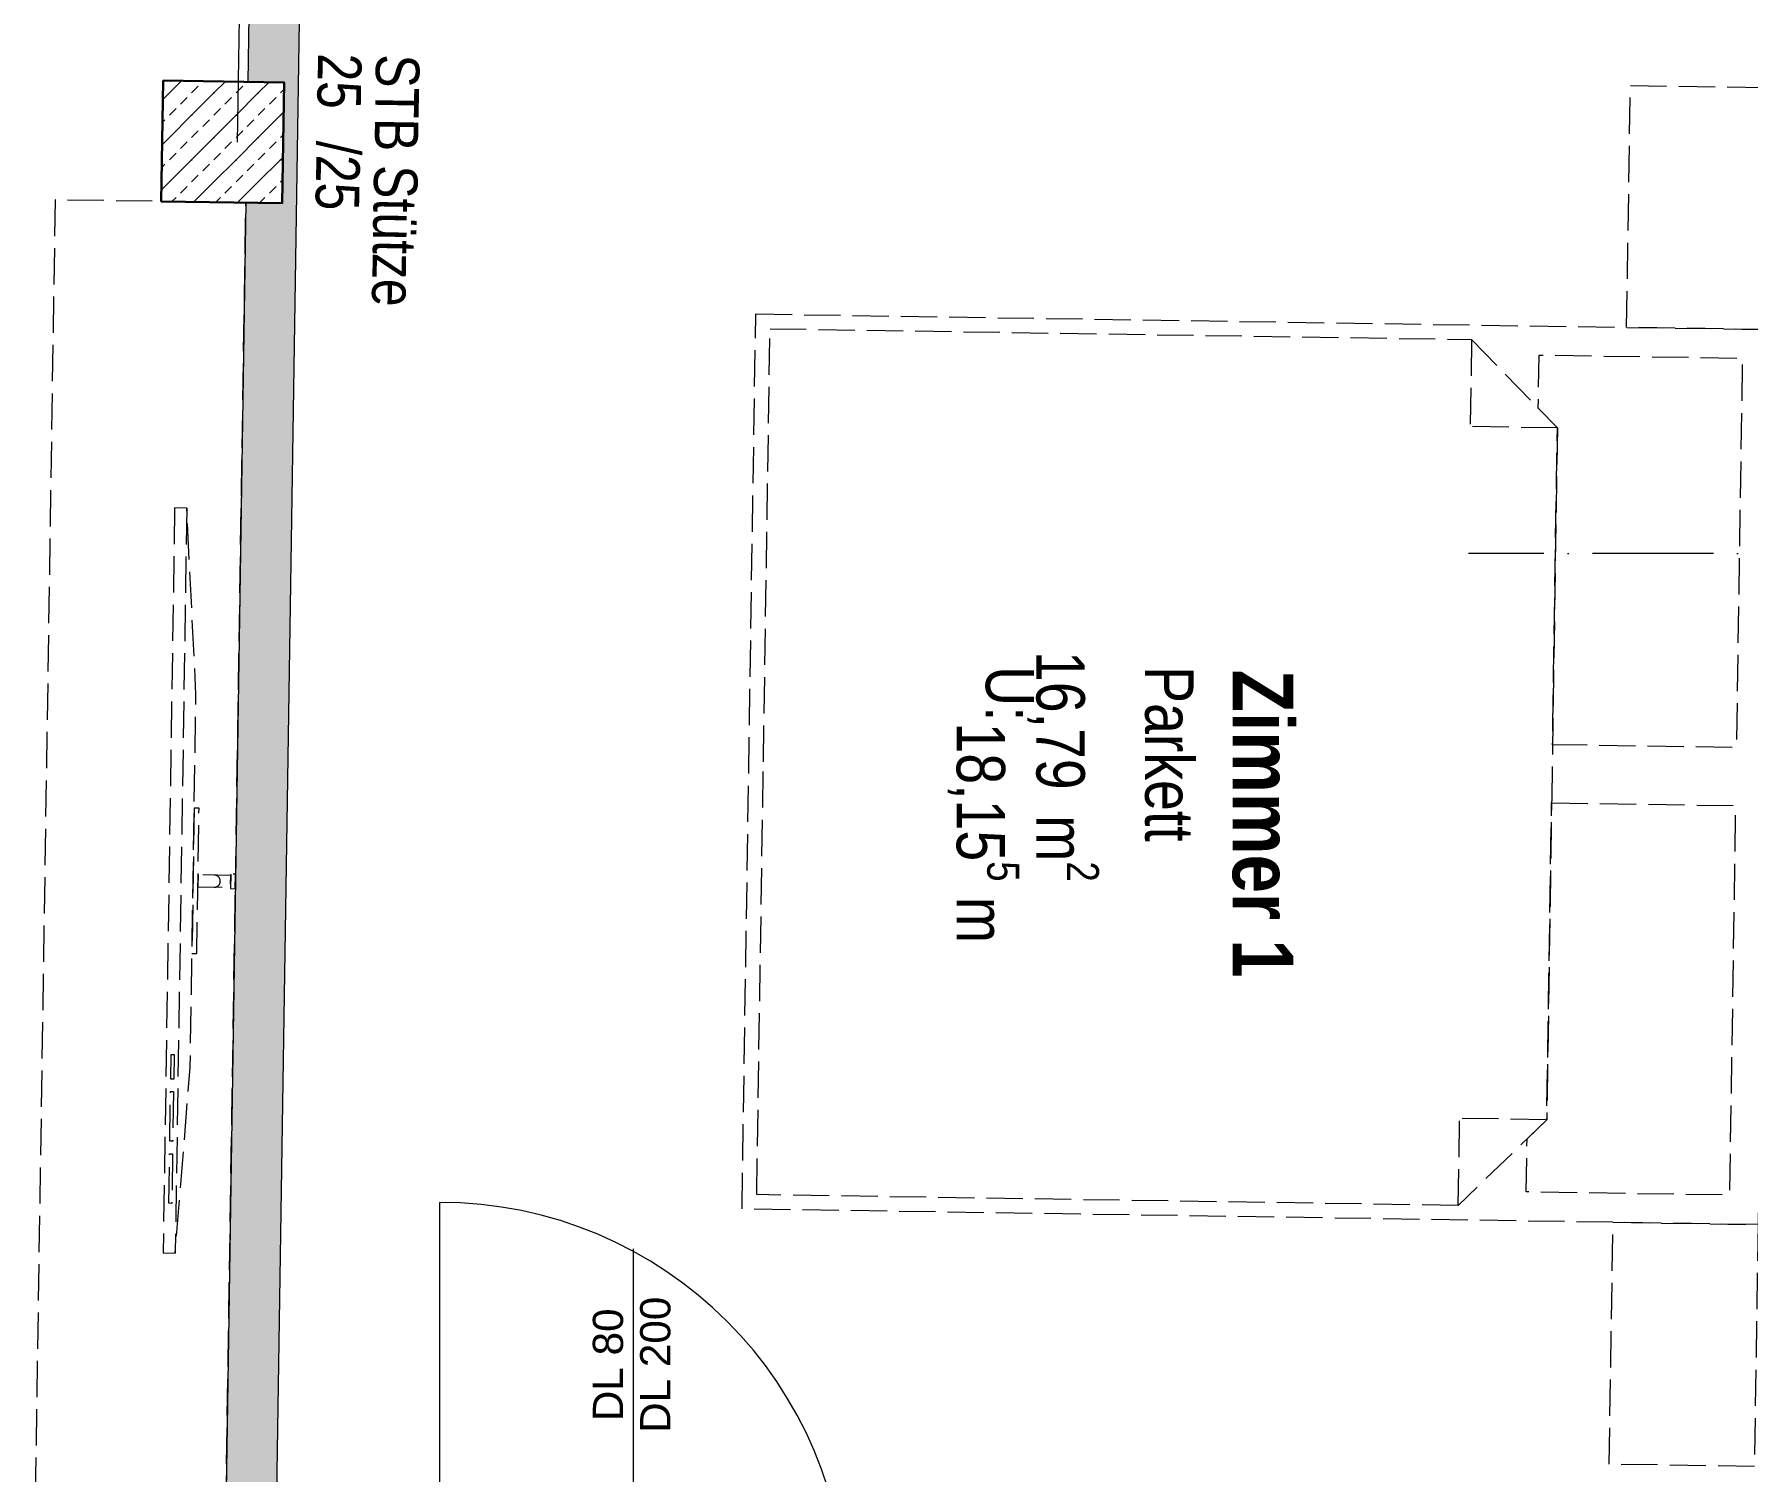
# Model space of a CAD drawing. Header units: metres. Extents: x -16782 to 57285, y -22997 to 18599.
# Drawn here: x -7380 to -3839, y -11559 to -8588 of the extents above; entities that cross this region are included whole.
import ezdxf
from ezdxf.enums import TextEntityAlignment as Align

# ---------------------------------------------------------------- set-up
doc = ezdxf.new("R2010")
doc.units = ezdxf.units.M
doc.header["$MEASUREMENT"] = 0
doc.linetypes.add('Schnittlinie', pattern=[0.35, 0.25, -0.05, 0, -0.05])
doc.linetypes.add('Strichlinie eng', pattern=[0.1, 0.075, -0.025])
for name, color, linetype in [('110 Wand Aussen', 7, 'Continuous'), ('11__100 Achsraster', 7, 'Continuous'), ('130 Wand Innen', 7, 'Continuous'), ('150 Stuetze', 7, 'Continuous'), ('510 Moeblierung', 7, 'Continuous'), ('810 Raumstempel', 7, 'Continuous'), ('851 Marker Schnitt PP', 7, 'Continuous'), ('936 Beschriftung PP', 7, 'Continuous'), ('938 Beschriftung Statik', 7, 'Continuous')]:
    doc.layers.add(name, color=color, linetype=linetype)
doc.styles.add('ERSTELLTER_STIL_1', font='ARIALN.TTF')
doc.styles.add('ERSTELLTER_STIL_2', font='arial.ttf')
doc.styles.add('ERSTELLTER_STIL_3', font='ARIALNB.TTF')
doc.linetypes.add('Grenze Bezirk', pattern='A,0,[2,22HAUS116_408 STG1 _ 1.Stock_IndexB_2026-08-161.Shx,S=0.001587,R=0,X=0,Y=0],-0.25,0', length=0.25)

# ---------------------------------------------------------------- blocks, each defined once
blk = doc.blocks.new('Doppelbett 06 27[27]_1', base_point=(-7.7974, 1.6495))
at = {"layer": '510 Moeblierung', "color": 253, "linetype": 'Strichlinie eng', "lineweight": 9, "true_color": 0x9f9f9f}
for p, q in [((-8.0832, 2.579), (-8.0755, 3.0789)), ((-8.0755, 3.0789), (-7.7755, 3.0743)), ((-7.7755, 3.0743), (-7.7832, 2.5744)), ((-9.9113, 0.7568), (-9.8829, 2.6066)), ((-9.8829, 2.6066), (-7.7832, 2.5744)), ((-9.8671, 1.6812), (-9.8534, 2.5761)), ((-9.8534, 2.5761), (-8.4036, 2.5539)), ((-8.4036, 2.5539), (-8.4063, 2.3739)), ((-8.4036, 2.5539), (-8.2264, 2.3712)), ((-7.7832, 2.5744), (-8.0832, 2.579)), ((-7.7832, 2.5744), (-7.8116, 0.7246)), ((-8.2264, 2.3712), (-8.4063, 2.3739)), ((-8.2264, 2.3712), (-8.2373, 1.6562)), ((-9.8809, 0.7864), (-9.8671, 1.6812)), ((-8.2373, 1.6562), (-8.2483, 0.9413)), ((-8.431, 0.7641), (-8.4283, 0.9441)), ((-8.2483, 0.9413), (-8.431, 0.7641)), ((-8.2483, 0.9413), (-8.4283, 0.9441)), ((-8.431, 0.7641), (-9.8809, 0.7864)), ((-7.8116, 0.7246), (-9.9113, 0.7568)), ((-8.1192, 0.2293), (-8.1115, 0.7292)), ((-8.1115, 0.7292), (-7.8116, 0.7246)), ((-7.8116, 0.7246), (-7.8192, 0.2247)), ((-7.8192, 0.2247), (-8.1192, 0.2293))]:
    blk.add_line(p, q, dxfattribs=at)
at = {"layer": '510 Moeblierung', "color": 253, "linetype": 'Strichlinie eng', "lineweight": 9, "true_color": 0x9f9f9f, "flags": 128}
for points in [[(-8.2264, 2.3712), (-8.2657, 2.4118), (-8.2641, 2.5218), (-7.8441, 2.5153), (-7.8565, 1.7104), (-8.2364, 1.7162)], [(-8.2383, 1.5963), (-7.8583, 1.5904), (-7.8706, 0.7855), (-8.2906, 0.792), (-8.2889, 0.9019), (-8.2483, 0.9413)]]:
    blk.add_lwpolyline(points, close=True, dxfattribs=at)
blk = doc.blocks.new('Anrichte 01 27[134]_1', base_point=(-11.3308, 2.8425))
at = {"layer": '510 Moeblierung', "color": 253, "linetype": 'Strichlinie eng', "lineweight": 9, "true_color": 0x9f9f9f, "flags": 128}
blk.add_lwpolyline([(-11.3308, 2.8425), (-11.3738, 0.0367), (-10.9796, 0.0306), (-10.9365, 2.8365)], close=True, dxfattribs=at)
blk = doc.blocks.new('Zimmer 1_021_19_1', base_point=(-8.4931, 2.4833))
at = {"layer": '810 Raumstempel', "color": 7, "lineweight": 13, "char_height": 0.1, "attachment_point": 1, "rotation": 270, "style": 'ERSTELLTER_STIL_1'}
for s, insert in [('\\A1;{\\pql;\\pt0,0.05;\\fArial Narrow|b0|i0|c0|p0;\\W1.000000;16,79\\fArial Narrow|b0|i0|c0|p0;\\W1.000000;\\A1{\\H.66x;\\S^  ;}\\fArial Narrow|b0|i0|c0|p0;\\W1.000000; m\\fArial Narrow|b0|i0|c0|p0;\\W1.000000;\\A1{\\H.66x;\\S2^  ;}}', (-9.1736, 1.9101)), ('\\A1;{\\pql;\\pt0,0.05;\\fArial Narrow|b0|i0|c0|p0;\\W1.000000;18,15\\fArial Narrow|b0|i0|c0|p0;\\W1.000000;\\A1{\\H.66x;\\S5^  ;}\\fArial Narrow|b0|i0|c0|p0;\\W1.000000; m\\fArial Narrow|b0|i0|c0|p0;\\W1.000000;\\A1{\\H.66x;\\S^  ;}}', (-9.3384, 1.7622))]:
    blk.add_mtext(s, dxfattribs=dict(at, insert=insert))
at = {"layer": '810 Raumstempel', "color": 7, "lineweight": 13}
for tag, height, style, p in [('DUMMY_892', 0.1, 'ERSTELLTER_STIL_1', (-9.1428, 1.9101)), ('DUMMY_891', 0.1, 'ERSTELLTER_STIL_1', (-8.9781, 1.9101)), ('perimeterCode', 0.1, 'ERSTELLTER_STIL_1', (-9.3075, 1.8788)), ('stFloorCovering', 0.1, 'ERSTELLTER_STIL_1', (-8.9781, 1.8788)), ('ROOM_NAME', 0.125, 'ERSTELLTER_STIL_3', (-8.7722, 1.8714)), ('DUMMY_890', 0.125, 'ERSTELLTER_STIL_3', (-8.7722, 1.2667))]:
    blk.add_attdef(tag, text='', height=height, rotation=270, dxfattribs=dict(at, style=style)).set_placement(p, align=Align.TOP_LEFT)
blk = doc.blocks.new('Wand_37_1', base_point=(-10.8807, -0.3694))
at = {"layer": '130 Wand Innen', "linetype": 'Continuous', "lineweight": 13, "true_color": 0xa7a7a7}
h = blk.add_hatch(dxfattribs=at)
h.set_pattern_fill('GIPSKARTONWAND_0001', color=253, style=0, pattern_type=2)
h.set_pattern_definition([(134.1212, (0, 0), (0.03589344, 0.03480892), [0.05, 0]), (224.1212, (0, 0), (-0.03480892, 0.03589344), [0.05, 0])])
h.paths.add_polyline_path([(-10.9365, 2.8365), (-10.9857, -0.3678), (-10.8807, -0.3694), (-10.7818, 6.0784), (-10.8868, 6.08), (-10.9327, 3.0865), (-10.8577, 3.0853), (-10.8616, 2.8354)])
at = {"layer": '130 Wand Innen', "color": 7, "linetype": 'Continuous', "lineweight": 13, "flags": 128}
for points in [[(-10.8868, 6.08), (-10.9327, 3.0865)], [(-10.8807, -0.3694), (-10.7818, 6.0784)], [(-10.9365, 2.8365), (-10.9857, -0.3678)]]:
    blk.add_lwpolyline(points, dxfattribs=at)
blk = doc.blocks.new('Stütze_1_1', base_point=(-10.9846, 2.9623))
at = {"layer": '150 Stuetze', "linetype": 'Continuous', "lineweight": 0, "true_color": 0x000000}
h = blk.add_hatch(dxfattribs=at)
h.set_pattern_fill('BETON__BEWEHRT_SN46_0001', color=18, style=0, pattern_type=2)
h.set_pattern_definition([(45, (0, 0), (-0.04596194, 0.04596194), [0.0195, -0.013]), (45, (-0.02298, 0.02298), (-0.04596194, 0.04596194), [0.065, 0])])
h.paths.add_polyline_path([(-11.1077, 3.0892), (-11.1115, 2.8392), (-10.8616, 2.8354), (-10.8577, 3.0853)])
at = {"layer": '150 Stuetze', "color": 7, "linetype": 'Continuous', "lineweight": 30, "flags": 128}
blk.add_lwpolyline([(-11.1077, 3.0892), (-11.1115, 2.8392), (-10.8616, 2.8354), (-10.8577, 3.0853)], close=True, dxfattribs=at)
blk = doc.blocks.new('Standard-Rastermarker_7')
at = {"layer": '11__100 Achsraster', "color": 8, "linetype": 'Grenze Bezirk', "lineweight": 5}
blk.add_line((1, 0), (0, 0), dxfattribs=at)
blk = doc.blocks.new('Etikett_1_1', base_point=(-10.6884, 2.8807))
at = {"layer": '938 Beschriftung Statik', "color": 7, "lineweight": 13, "char_height": 0.09, "attachment_point": 1, "rotation": 269.0383, "style": 'ERSTELLTER_STIL_1'}
for s, insert in [('\\A1;{\\pql;\\pt0,1;\\fArial Narrow|b0|i0|c0|p0;\\W1.000000;25\\fArial Narrow|b0|i0|c0|p0;\\W1.000000;\\A1{\\H.66x;\\S^  ;}\\fArial Narrow|b0|i0|c0|p0;\\W1.000000;\\fArial Narrow|b0|i0|c0|p0;\\W1.000000;\\A1{\\H.66x;\\S^  ;}\\fArial Narrow|b0|i0|c0|p0;\\W1.000000; /\\fArial Narrow|b0|i0|c0|p0;\\W1.000000;\\fArial Narrow|b0|i0|c0|p0;\\W1.000000;\\fArial Narrow|b0|i0|c0|p0;\\W1.000000;\\fArial Narrow|b0|i0|c0|p0;\\W1.000000;\\fArial Narrow|b0|i0|c0|p0;\\W1.000000;25\\fArial Narrow|b0|i0|c0|p0;\\W1.000000;\\A1{\\H.66x;\\S^  ;}\\fArial Narrow|b0|i0|c0|p0;\\W1.000000;\\fArial Narrow|b0|i0|c0|p0;\\W1.000000;\\A1{\\H.66x;\\S^  ;}\\fArial Narrow|b0|i0|c0|p0;\\W1.000000;\\fArial Narrow|b0|i0|c0|p0;\\W1.000000;\\fArial Narrow|b0|i0|c0|p0;\\W1.000000;\\fArial Narrow|b0|i0|c0|p0;\\W1.000000;\\fArial Narrow|b0|i0|c0|p0;\\W1.000000;\\fArial Narrow|b0|i0|c0|p0;\\W1.000000;\\fArial Narrow|b0|i0|c0|p0;\\W1.000000;\\A1{\\H.66x;\\S^  ;}\\fArial Narrow|b0|i0|c0|p0;\\W1.000000;\\fArial Narrow|b0|i0|c0|p0;\\W1.000000;\\A1{\\H.66x;\\S^  ;}\\fArial Narrow|b0|i0|c0|p0;\\W1.000000;\\fArial Narrow|b0|i0|c0|p0;\\W1.000000;\\fArial Narrow|b0|i0|c0|p0;\\W1.000000;\\fArial Narrow|b0|i0|c0|p0;\\W1.000000;\\fArial Narrow|b0|i0|c0|p0;\\W1.000000;\\fArial Narrow|b0|i0|c0|p0;\\W1.000000;\\fArial Narrow|b0|i0|c0|p0;\\W1.000000;\\A1{\\H.66x;\\S^  ;}\\fArial Narrow|b0|i0|c0|p0;\\W1.000000;\\fArial Narrow|b0|i0|c0|p0;\\W1.000000;\\A1{\\H.66x;\\S^  ;}\\fArial Narrow|b0|i0|c0|p0;\\W1.000000;\\fArial Narrow|b0|i0|c0|p0;\\W1.000000;\\fArial Narrow|b0|i0|c0|p0;\\W1.000000;\\fArial Narrow|b0|i0|c0|p0;\\W1.000000;\\fArial Narrow|b0|i0|c0|p0;\\W1.000000;\\fArial Narrow|b0|i0|c0|p0;\\W1.000000;\\fArial Narrow|b0|i0|c0|p0;\\W1.000000;\\A1{\\H.66x;\\S^  ;}\\fArial Narrow|b0|i0|c0|p0;\\W1.000000;\\fArial Narrow|b0|i0|c0|p0;\\W1.000000;\\A1{\\H.66x;\\S^  ;}\\fArial Narrow|b0|i0|c0|p0;\\W1.000000;\\fArial Narrow|b0|i0|c0|p0;\\W1.000000;\\fArial Narrow|b0|i0|c0|p0;\\W1.000000;\\fArial Narrow|b0|i0|c0|p0;\\W1.000000;\\fArial Narrow|b0|i0|c0|p0;\\W1.000000;\\fArial Narrow|b0|i0|c0|p0;\\W1.000000;\\fArial Narrow|b0|i0|c0|p0;\\W1.000000;\\A1{\\H.66x;\\S^  ;}\\fArial Narrow|b0|i0|c0|p0;\\W1.000000;}', (-10.6972, 3.1444)), ('\\A1;{\\pql;\\pt0,1;\\fArial Narrow|b0|i0|c0|p0;\\W1.000000;STB Stütze\\fArial Narrow|b0|i0|c0|p0;\\W1.000000;\\A1{\\H.66x;\\S^  ;}\\fArial Narrow|b0|i0|c0|p0;\\W1.000000;\\fArial Narrow|b0|i0|c0|p0;\\W1.000000;\\A1{\\H.66x;\\S^  ;}\\fArial Narrow|b0|i0|c0|p0;\\W1.000000;\\fArial Narrow|b0|i0|c0|p0;\\W1.000000;\\fArial Narrow|b0|i0|c0|p0;\\W1.000000;\\fArial Narrow|b0|i0|c0|p0;\\W1.000000;\\fArial Narrow|b0|i0|c0|p0;\\W1.000000;\\fArial Narrow|b0|i0|c0|p0;\\W1.000000;\\fArial Narrow|b0|i0|c0|p0;\\W1.000000;\\A1{\\H.66x;\\S^  ;}\\fArial Narrow|b0|i0|c0|p0;\\W1.000000;\\fArial Narrow|b0|i0|c0|p0;\\W1.000000;\\A1{\\H.66x;\\S^  ;}\\fArial Narrow|b0|i0|c0|p0;\\W1.000000;\\fArial Narrow|b0|i0|c0|p0;\\W1.000000;\\fArial Narrow|b0|i0|c0|p0;\\W1.000000;\\fArial Narrow|b0|i0|c0|p0;\\W1.000000;\\fArial Narrow|b0|i0|c0|p0;\\W1.000000;\\fArial Narrow|b0|i0|c0|p0;\\W1.000000;\\fArial Narrow|b0|i0|c0|p0;\\W1.000000;\\A1{\\H.66x;\\S^  ;}\\fArial Narrow|b0|i0|c0|p0;\\W1.000000;\\fArial Narrow|b0|i0|c0|p0;\\W1.000000;\\A1{\\H.66x;\\S^  ;}\\fArial Narrow|b0|i0|c0|p0;\\W1.000000;\\fArial Narrow|b0|i0|c0|p0;\\W1.000000;\\fArial Narrow|b0|i0|c0|p0;\\W1.000000;\\fArial Narrow|b0|i0|c0|p0;\\W1.000000;\\fArial Narrow|b0|i0|c0|p0;\\W1.000000;\\fArial Narrow|b0|i0|c0|p0;\\W1.000000;\\fArial Narrow|b0|i0|c0|p0;\\W1.000000;\\A1{\\H.66x;\\S^  ;}\\fArial Narrow|b0|i0|c0|p0;\\W1.000000;\\fArial Narrow|b0|i0|c0|p0;\\W1.000000;\\A1{\\H.66x;\\S^  ;}\\fArial Narrow|b0|i0|c0|p0;\\W1.000000;\\fArial Narrow|b0|i0|c0|p0;\\W1.000000;\\fArial Narrow|b0|i0|c0|p0;\\W1.000000;\\fArial Narrow|b0|i0|c0|p0;\\W1.000000;\\fArial Narrow|b0|i0|c0|p0;\\W1.000000;\\fArial Narrow|b0|i0|c0|p0;\\W1.000000;\\fArial Narrow|b0|i0|c0|p0;\\W1.000000;\\A1{\\H.66x;\\S^  ;}\\fArial Narrow|b0|i0|c0|p0;\\W1.000000;\\fArial Narrow|b0|i0|c0|p0;\\W1.000000;\\A1{\\H.66x;\\S^  ;}\\fArial Narrow|b0|i0|c0|p0;\\W1.000000;\\fArial Narrow|b0|i0|c0|p0;\\W1.000000;\\fArial Narrow|b0|i0|c0|p0;\\W1.000000;\\fArial Narrow|b0|i0|c0|p0;\\W1.000000;\\fArial Narrow|b0|i0|c0|p0;\\W1.000000;\\fArial Narrow|b0|i0|c0|p0;\\W1.000000;\\fArial Narrow|b0|i0|c0|p0;\\W1.000000;\\A1{\\H.66x;\\S^  ;}\\fArial Narrow|b0|i0|c0|p0;\\W1.000000;}', (-10.5774, 3.1424))]:
    blk.add_mtext(s, dxfattribs=dict(at, insert=insert))
at = {"layer": '938 Beschriftung Statik', "color": 7, "lineweight": 13, "style": 'ERSTELLTER_STIL_1'}
for tag, p in [('DUMMY_125', (-10.684, 3.1442)), ('DUMMY_124', (-10.5654, 3.1422))]:
    blk.add_attdef(tag, text='', height=0.09, rotation=269.0383, dxfattribs=at).set_placement(p, align=Align.TOP_LEFT)
blk = doc.blocks.new('Kombi-Fenster 1-Fl 27_5')
at = {"layer": '110 Wand Aussen', "color": 7, "linetype": 'Continuous', "lineweight": 13}
for p, q in [((-0.88, 0.03), (-0.88, 0.87)), ((-0.96, 0.13), (0.96, 0.13)), ((-0.96, 0), (-0.88, 0)), ((-0.88, -0.03), (-0.88, 0.03)), ((-0.88, 0.03), (-0.81, 0.03)), ((-0.88, 0), (-0.88, -0.03)), ((-0.81, 0.03), (-0.11, 0.03)), ((-0.81, 0.03), (-0.81, -0.03)), ((-0.81, 0.01), (-0.11, 0.01)), ((-0.11, -0.03), (-0.11, 0.03)), ((-0.11, 0.03), (-0.04, 0.03)), ((-0.04, 0.03), (-0.04, -0.03)), ((-0.04, -0.03), (-0.04, 0)), ((-0.04, 0), (-0.01, 0)), ((-0.01, 0), (0.04, 0)), ((0.04, 0), (0.86, 0)), ((0.04, 0), (0.04, -0.07)), ((0.86, -0.07), (0.86, 0)), ((0.86, 0), (0.96, 0)), ((-0.88, -0.03), (-0.86, -0.03)), ((-0.81, -0.03), (-0.88, -0.03)), ((-0.86, -0.03), (-0.86, -0.07)), ((-0.11, -0.01), (-0.81, -0.01)), ((-0.11, -0.03), (-0.81, -0.03)), ((-0.04, -0.03), (-0.11, -0.03)), ((-0.06, -0.07), (-0.06, -0.03)), ((-0.06, -0.03), (-0.04, -0.03)), ((0.04, -0.025), (0.86, -0.025)), ((-0.86, -0.07), (-0.96, -0.07)), ((-0.9, -0.07), (-0.96, -0.07)), ((-0.9, -0.07), (-0.96, -0.07)), ((-0.9, -0.27), (-0.9, -0.07)), ((-0.06, -0.07), (-0.86, -0.07)), ((-0.01, -0.07), (-0.06, -0.07)), ((0.04, -0.07), (-0.01, -0.07)), ((0.86, -0.045), (0.04, -0.045)), ((0.86, -0.07), (0.04, -0.07)), ((0.96, -0.07), (0.86, -0.07)), ((0.9, -0.07), (0.96, -0.07)), ((0.9, -0.07), (0.96, -0.07)), ((0.9, -0.27), (0.9, -0.07)), ((-0.9, -0.27), (0.9, -0.27))]:
    blk.add_line(p, q, dxfattribs=at)
at = {"layer": '110 Wand Aussen', "color": 7, "linetype": 'Continuous', "lineweight": 30}
for p, q in [((-0.96, 0), (-0.96, 0.13)), ((0.96, 0), (0.96, 0.13)), ((-0.96, -0.07), (-0.96, 0)), ((-0.96, -0.07), (-0.96, 0)), ((0.96, -0.07), (0.96, 0)), ((0.96, -0.07), (0.96, 0))]:
    blk.add_line(p, q, dxfattribs=at)
at = {"layer": '110 Wand Aussen', "color": 7, "linetype": 'Continuous', "lineweight": 13}
blk.add_arc((-0.88, 0.03), 0.84, 0, 89.9983, dxfattribs=at)
blk = doc.blocks.new('Wand_158_1', base_point=(-15.2342, -0.3695))
at = {"layer": '110 Wand Aussen', "color": 7, "linetype": 'Continuous', "lineweight": 13}
blk.add_blockref('Kombi-Fenster 1-Fl 27_5', (-9.656, -0.0995), dxfattribs=at)
blk = doc.blocks.new('Flachbildfernseher 27[261]_1', base_point=(-11.0837, 2.2058))
at = {"layer": '510 Moeblierung', "color": 253, "linetype": 'Strichlinie eng', "lineweight": 9, "true_color": 0x9f9f9f}
for p, q in [((-11.0587, 2.2054), (-11.0824, 0.6656)), ((-11.0918, 1.0251), (-11.0911, 1.0764)), ((-11.0911, 1.0764), (-11.0848, 1.0763)), ((-11.0848, 1.0763), (-11.0856, 1.025)), ((-11.0938, 0.8968), (-11.0922, 0.9994)), ((-11.0922, 0.9994), (-11.086, 0.9993)), ((-11.0856, 1.025), (-11.0918, 1.0251)), ((-11.086, 0.9993), (-11.0876, 0.8967)), ((-11.0876, 0.8967), (-11.0938, 0.8968)), ((-11.0958, 0.7685), (-11.0942, 0.8711)), ((-11.0942, 0.8711), (-11.088, 0.871)), ((-11.088, 0.871), (-11.0895, 0.7684)), ((-11.0895, 0.7684), (-11.0958, 0.7685))]:
    blk.add_line(p, q, dxfattribs=at)
at = {"layer": '510 Moeblierung', "color": 253, "linetype": 'Strichlinie eng', "lineweight": 9, "true_color": 0x9f9f9f, "flags": 128}
for points in [[(-11.0837, 2.2058), (-11.1074, 0.666), (-11.0824, 0.6656), (-11.0515, 1.0501), (-11.0396, 1.8201), (-11.0587, 2.2054)], [(-11.0433, 1.5851), (-11.0479, 1.2851), (-11.0379, 1.285), (-11.0333, 1.5849)], [(-11.0354, 1.4474), (-11.0357, 1.4224), (-10.9683, 1.4214), (-10.9679, 1.4464)], [(-10.9678, 1.4489), (-10.9683, 1.4189), (-10.9583, 1.4188), (-10.9578, 1.4488)]]:
    blk.add_lwpolyline(points, close=True, dxfattribs=at)
at = {"layer": '510 Moeblierung', "color": 253, "linetype": 'Strichlinie eng', "lineweight": 9, "true_color": 0x9f9f9f}
blk.add_arc((-11.0018, 1.4344), 0.0125, 269.1212, 89.1212, dxfattribs=at)
blk = doc.blocks.new('Schnittebene_11_1', base_point=(33.5203, 2.1116))
at = {"layer": '851 Marker Schnitt PP', "color": 250, "linetype": 'Schnittlinie', "lineweight": 13, "true_color": 0x3f3f3f}
blk.add_line((33.4078, 2.1116), (-8.41, 2.1116), dxfattribs=at)

msp = doc.modelspace()

# ---------------------------------------------------------------- linework, layer by layer
at = {"layer": '936 Beschriftung PP', "color": 7, "linetype": 'Continuous', "lineweight": 13}
msp.add_line((-6142.36, -11099.011), (-6142.36, -12061.292), dxfattribs=at)

# ---------------------------------------------------------------- block references
at = {"layer": '110 Wand Aussen', "color": 7, "lineweight": 30, "xscale": 1000, "yscale": 1000, "zscale": 1000}
msp.add_blockref('Wand_158_1', (-11240.623, -12142.597), dxfattribs=at)
at = {"layer": '11__100 Achsraster', "color": 7, "linetype": 'Continuous', "lineweight": 18, "xscale": 999.9999999999995, "yscale": 999.9999999999995, "zscale": 999.9999999999995, "rotation": 89.12119309730059}
msp.add_blockref('Standard-Rastermarker_7', (-6961.029, -8811.308), dxfattribs=at)
at = {"layer": '130 Wand Innen', "color": 7, "lineweight": 30, "xscale": 1000, "yscale": 1000, "zscale": 1000}
msp.add_blockref('Wand_37_1', (-6887.112, -12142.499), dxfattribs=at)
at = {"layer": '150 Stuetze', "color": 7, "lineweight": 30, "xscale": 1000, "yscale": 1000, "zscale": 1000}
msp.add_blockref('Stütze_1_1', (-6991.025, -8810.848), dxfattribs=at)
at = {"layer": '510 Moeblierung', "color": 253, "linetype": 'Strichlinie eng', "lineweight": 9, "true_color": 0x9f9f9f, "xscale": 1000, "yscale": 1000, "zscale": 1000}
for name, p in [('Doppelbett 06 27[27]_1', (-3803.782, -10123.603)), ('Anrichte 01 27[134]_1', (-7337.183, -8930.553)), ('Flachbildfernseher 27[261]_1', (-7090.139, -9567.323))]:
    msp.add_blockref(name, p, dxfattribs=at)
at = {"layer": '810 Raumstempel', "color": 7, "linetype": 'Continuous', "lineweight": 13, "xscale": 1000, "yscale": 1000, "zscale": 1000}
msp.add_blockref('Zimmer 1_021_19_1', (-4499.541, -9289.817), dxfattribs=at).add_auto_attribs({'ROOM_NAME': 'Zimmer 1', 'stFloorCovering': 'Parkett', 'perimeterCode': 'U: '})
at = {"layer": '851 Marker Schnitt PP', "color": 250, "lineweight": 13, "true_color": 0x3f3f3f, "xscale": 1000, "yscale": 1000, "zscale": 1000}
msp.add_blockref('Schnittebene_11_1', (37513.93, -9661.459), dxfattribs=at)
at = {"layer": '938 Beschriftung Statik', "color": 139, "linetype": 'Continuous', "lineweight": 13, "true_color": 0x2c655e, "xscale": 1000, "yscale": 1000, "zscale": 1000}
msp.add_blockref('Etikett_1_1', (-6694.844, -8892.405), dxfattribs=at)

# ---------------------------------------------------------------- texts
at = {"layer": '936 Beschriftung PP', "color": 7, "linetype": 'Continuous', "lineweight": 13, "insert": (-6145.409, -11338.352), "char_height": 62.5, "attachment_point": 5, "rotation": 90.000031, "line_spacing_factor": 0.938208, "style": 'ERSTELLTER_STIL_2'}
msp.add_mtext('\\A1;{\\pqc;\\fArial|b0|i0|c0|p0;\\W1.000000;DL \\fArial|b0|i0|c0|p0;\\W1.000000;8\\fArial|b0|i0|c0|p0;\\W1.000000;0\\P\\pqc;\\fArial|b0|i0|c0|p0;\\W1.000000;DL 200}', dxfattribs=at)

doc.saveas('drawing.dxf')
